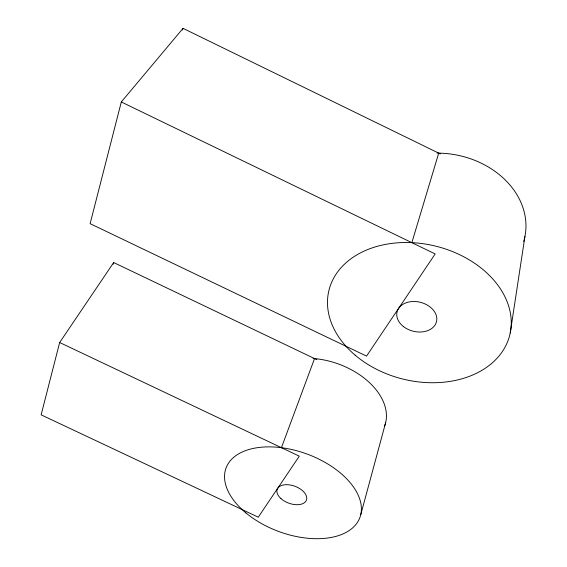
<?xml version="1.0" encoding="UTF-8"?>
<svg xmlns="http://www.w3.org/2000/svg" width="567" height="567" viewBox="0 0 567 567"><rect width="100%" height="100%" fill="white"/><g stroke="black" fill="none" stroke-linecap="round" stroke-linejoin="round"><path stroke-width="0.85" d="M510.222 333.02L524.907 236.602M59.663 342.511L41.129 414.838L258.276 517.182L299.291 456.159L59.663 342.511L113.684 262.535L316.854 359.684M121.303 101.968L90.118 223.66L366.523 356.111L435.18 253.952L121.303 101.968L183.042 28.35L440.297 153.905M360.768 514.645L385.652 422.628M113.187 264.215L113.684 262.535M182.546 30.044L183.042 28.35M411.848 242.655L438.716 153.133M281.43 447.689L314.543 358.578M313.062 358.457A65.035 42.426 19.5 0 1 384.412 426.533M437.015 153.118A82.803 66.828 10.8 0 1 523.695 241.464M281.012 498.634A15.585 8.994 20.3 0 0 306.166 500.704A15.585 8.994 20.3 0 0 288.263 484.757A15.585 8.994 20.3 0 0 281.012 498.634M245.88 512.894A71.35 41.235 20.3 0 0 359.535 518.436A71.35 41.235 20.3 0 0 273.507 446.987A71.35 41.235 20.3 0 0 245.88 512.894M403.619 326.684A20.32 14.898 14 0 0 436.448 321.858A20.32 14.898 14 0 0 410.281 301.75A20.32 14.898 14 0 0 403.619 326.684M355.14 355.162A93.13 68.451 13.9 0 0 508.393 339.619A93.13 68.451 13.9 0 0 394.575 243.087A93.13 68.451 13.9 0 0 355.14 355.162"/></g></svg>
